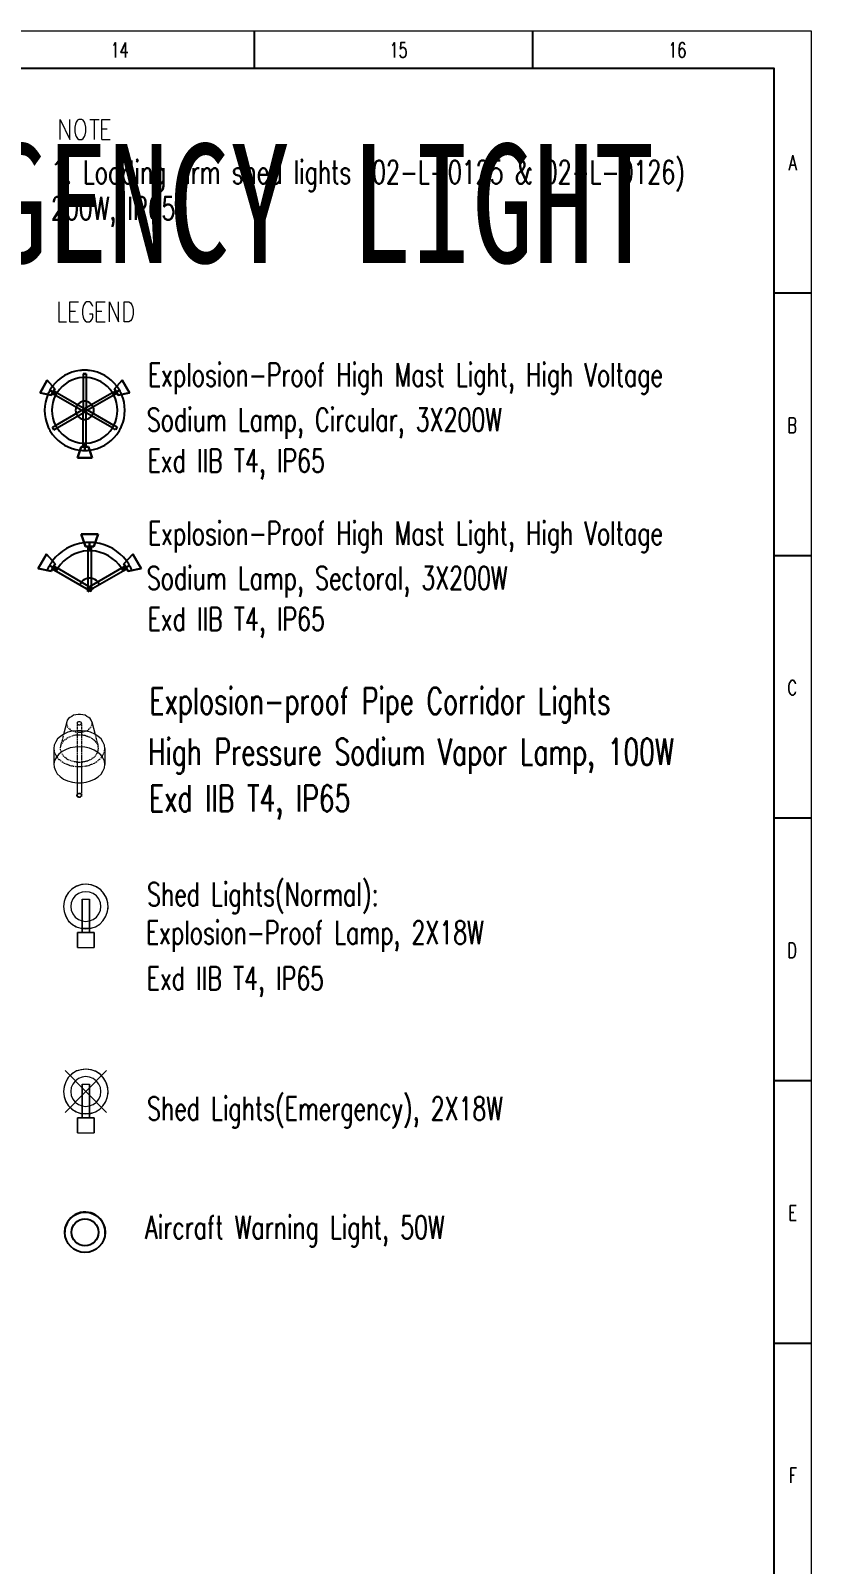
# Model space of a CAD drawing. Header units: millimetres. Extents: x -10610309 to -7681154, y 4147866 to 4574587.
# Drawn here: x -9344047 to -9240031, y 4370126 to 4574587 of the extents above; entities that cross this region are included whole.
import ezdxf
from ezdxf.enums import TextEntityAlignment as Align

# ---------------------------------------------------------------- set-up
doc = ezdxf.new("R2010")
doc.units = ezdxf.units.MM
for name, color, linetype in [('Layer 1', 7, 'Continuous'), ('LGT1', 7, 'Continuous'), ('照明平面设备层', 1, 'Continuous')]:
    doc.layers.add(name, color=color, linetype=linetype)
doc.styles.add('HZTXT', font='simplexs.shx', dxfattribs={"width": 0.7, "bigfont": 'hztxt.shx'})
doc.styles.get("Standard").update_dxf_attribs({"font": 'romanc.SHX', "width": 0.75, "bigfont": 'hztxt.shx'})
doc.styles.add('TEG BORDER', font='txt_qlt.shx', dxfattribs={"width": 0.7, "bigfont": 'hztxt.shx'})

# ---------------------------------------------------------------- blocks, each defined once
blk = doc.blocks.new('TEG BORDER A2')
for p, q in [((519.75, 420), (519.75, 415)), ((556.87, 420), (556.87, 415)), ((594, 385), (589, 385)), ((594, 350), (589, 350)), ((594, 315), (589, 315)), ((594, 280), (589, 280)), ((594, 245), (589, 245))]:
    blk.add_line(p, q)
at = {"color": 5, "lineweight": 15}
blk.add_lwpolyline([(0, 420), (594, 420), (594, 0), (0, 0)], close=True, dxfattribs=at)
blk.add_lwpolyline([(5, 415), (589, 415), (589, 5), (5, 5)], close=True)
at = {"char_height": 2, "width": 2, "style": 'TEG BORDER'}
for s, insert, attachment_point in [('\\pi-0.033333;14', (500.67, 418.41), 1), ('\\pi2.2204e-016;15', (537.8, 418.41), 1), ('\\pi0.033333;16', (574.92, 418.41), 1), ('A', (592.09, 403.39), 3), ('B', (592.09, 368.39), 3), ('C', (592.09, 333.39), 3), ('D', (592.09, 298.39), 3), ('E', (592.09, 263.39), 3), ('F', (592.09, 228.39), 3)]:
    blk.add_mtext(s, dxfattribs=dict(at, insert=insert, attachment_point=attachment_point))

msp = doc.modelspace()

# ---------------------------------------------------------------- linework, layer by layer
at = {"layer": 'Layer 1', "color": 0, "lineweight": 5}
for points in [[(-9340105, 4560063), (-9340105, 4562766), (-9338841, 4560063), (-9338841, 4562766)], [(-9337620, 4562766), (-9337795, 4562635), (-9337969, 4562374), (-9338056, 4562112), (-9338144, 4561720), (-9338144, 4561110), (-9338056, 4560717), (-9337969, 4560456), (-9337795, 4560194), (-9337620, 4560063), (-9337228, 4560063), (-9337054, 4560194), (-9336879, 4560456), (-9336792, 4560717), (-9336705, 4561110), (-9336705, 4561720), (-9336792, 4562112), (-9336879, 4562374), (-9337054, 4562635), (-9337228, 4562766), (-9337620, 4562766)], [(-9336182, 4562766), (-9334918, 4562766)], [(-9335572, 4562766), (-9335572, 4560063)], [(-9334569, 4560063), (-9334569, 4562766), (-9333436, 4562766)], [(-9334569, 4561502), (-9333872, 4561502)], [(-9334569, 4560063), (-9333436, 4560063)], [(-9340316, 4538446), (-9340316, 4535787), (-9339270, 4535787)], [(-9338834, 4535787), (-9338834, 4538446), (-9337657, 4538446)], [(-9338834, 4537182), (-9338093, 4537182)], [(-9335782, 4537793), (-9335870, 4538054), (-9336044, 4538316), (-9336218, 4538446), (-9336611, 4538446), (-9336785, 4538316), (-9336959, 4538054), (-9337047, 4537793), (-9337134, 4537400), (-9337134, 4536790), (-9337047, 4536397), (-9336959, 4536136), (-9336785, 4535918), (-9336611, 4535787), (-9336218, 4535787), (-9336044, 4535918), (-9335870, 4536136), (-9335782, 4536397), (-9335782, 4536790), (-9336218, 4536790)], [(-9335259, 4535787), (-9335259, 4538446), (-9334126, 4538446)], [(-9335259, 4537182), (-9334562, 4537182)], [(-9333559, 4535787), (-9333559, 4538446), (-9332339, 4535787), (-9332339, 4538446)], [(-9331598, 4535787), (-9331598, 4538446), (-9330987, 4538446), (-9330726, 4538316), (-9330551, 4538054), (-9330464, 4537793), (-9330377, 4537400), (-9330377, 4536790), (-9330464, 4536397), (-9330551, 4536136), (-9330726, 4535918), (-9330987, 4535787), (-9331598, 4535787)], [(-9338834, 4535787), (-9337657, 4535787)], [(-9335259, 4535787), (-9334126, 4535787)]]:
    msp.add_lwpolyline(points, dxfattribs=at)
at = {"layer": 'Layer 1', "color": 1, "lineweight": 5}
for points in [[(-9339225, 4482435), (-9339671, 4480751), (-9339720, 4480602)], [(-9339225, 4482435), (-9339275, 4482286)], [(-9339275, 4482236), (-9339225, 4482088)], [(-9335907, 4482435), (-9336007, 4482682), (-9336106, 4482880), (-9336304, 4483029), (-9336551, 4483177), (-9336799, 4483326), (-9337096, 4483376), (-9337393, 4483425), (-9337740, 4483425), (-9338037, 4483376), (-9338334, 4483326), (-9338582, 4483177), (-9338829, 4483029), (-9339027, 4482880), (-9339176, 4482682), (-9339225, 4482435)], [(-9339225, 4481989), (-9339176, 4481890)], [(-9339126, 4481840), (-9339126, 4481742), (-9339076, 4481692)], [(-9337740, 4482385), (-9337789, 4482385), (-9337838, 4482336), (-9337838, 4482286)], [(-9337838, 4482236), (-9337838, 4482138)], [(-9337838, 4482187), (-9337838, 4482138), (-9337789, 4482138), (-9337740, 4482088)], [(-9337838, 4482039), (-9337838, 4481890)], [(-9337838, 4481840), (-9337838, 4481692)], [(-9337541, 4482435), (-9337690, 4482435)], [(-9337690, 4482039), (-9337541, 4482039)], [(-9337393, 4482385), (-9337442, 4482435), (-9337492, 4482435)], [(-9337492, 4482039), (-9337442, 4482039), (-9337393, 4482088)], [(-9337294, 4482236), (-9337294, 4482336), (-9337344, 4482336)], [(-9337344, 4482138), (-9337294, 4482187), (-9337294, 4482236)], [(-9337294, 4482236), (-9337294, 4482138)], [(-9337294, 4482039), (-9337294, 4481890)], [(-9337294, 4481840), (-9337294, 4481692)], [(-9336056, 4481692), (-9336007, 4481791)], [(-9335957, 4481890), (-9335907, 4481989)], [(-9335907, 4482385), (-9335907, 4482435)], [(-9335907, 4482435), (-9335462, 4480751), (-9335412, 4480602)], [(-9335907, 4482088), (-9335858, 4482236)], [(-9335858, 4482236), (-9335858, 4482286)], [(-9334174, 4478721), (-9334174, 4478870), (-9334224, 4479315), (-9334422, 4479761), (-9334670, 4480157), (-9335066, 4480504), (-9335511, 4480801), (-9336056, 4481048), (-9336650, 4481197), (-9337244, 4481246), (-9337888, 4481246), (-9338482, 4481197), (-9339076, 4481048), (-9339621, 4480801), (-9340067, 4480504), (-9340463, 4480157), (-9340710, 4479761), (-9340909, 4479315), (-9340958, 4478870)], [(-9339918, 4479761), (-9339968, 4479612)], [(-9339869, 4479959), (-9339918, 4479810)], [(-9339819, 4480157), (-9339869, 4480008)], [(-9339770, 4480355), (-9339819, 4480206)], [(-9339770, 4479810), (-9339819, 4479711)], [(-9339720, 4480553), (-9339770, 4480404)], [(-9339621, 4479959), (-9339720, 4479860)], [(-9339423, 4480058), (-9339572, 4480008)], [(-9339275, 4480206), (-9339374, 4480108)], [(-9339076, 4480305), (-9339225, 4480256)], [(-9339027, 4481642), (-9338978, 4481543), (-9338928, 4481543)], [(-9338928, 4480404), (-9339027, 4480355)], [(-9338879, 4481494), (-9338779, 4481395)], [(-9338730, 4480454), (-9338829, 4480454)], [(-9338730, 4481345), (-9338582, 4481296)], [(-9338532, 4480553), (-9338631, 4480504)], [(-9338532, 4481246), (-9338482, 4481246), (-9338433, 4481197)], [(-9338334, 4480602), (-9338383, 4480602), (-9338433, 4480553)], [(-9338334, 4481197), (-9338235, 4481147)], [(-9338086, 4480652), (-9338235, 4480602)], [(-9338136, 4481098), (-9338037, 4481098)], [(-9337888, 4480652), (-9338037, 4480652)], [(-9337938, 4481048), (-9337789, 4481048)], [(-9337838, 4481642), (-9337838, 4481494)], [(-9337838, 4481444), (-9337838, 4481296)], [(-9337838, 4481197), (-9337838, 4481098)], [(-9337838, 4480998), (-9337838, 4480850)], [(-9337838, 4480801), (-9337838, 4480652)], [(-9337690, 4480652), (-9337838, 4480652)], [(-9337838, 4480602), (-9337838, 4480454)], [(-9337838, 4480404), (-9337838, 4480256)], [(-9337838, 4480157), (-9337838, 4480058)], [(-9337838, 4479959), (-9337838, 4479810)], [(-9337838, 4479761), (-9337838, 4479612)], [(-9337740, 4481048), (-9337591, 4481048)], [(-9337492, 4480652), (-9337641, 4480652)], [(-9337541, 4481048), (-9337393, 4481048)], [(-9337294, 4480652), (-9337393, 4480652)], [(-9337344, 4481048), (-9337195, 4481048)], [(-9337294, 4481642), (-9337294, 4481494)], [(-9337294, 4481444), (-9337294, 4481296)], [(-9337294, 4481197), (-9337294, 4481098)], [(-9337294, 4480998), (-9337294, 4480850)], [(-9337294, 4480801), (-9337294, 4480652)], [(-9337294, 4480602), (-9337294, 4480454)], [(-9337294, 4480404), (-9337294, 4480256)], [(-9337294, 4480157), (-9337294, 4480058)], [(-9337294, 4479959), (-9337294, 4479810)], [(-9337294, 4479761), (-9337294, 4479612)], [(-9337046, 4480652), (-9337195, 4480652)], [(-9337145, 4481098), (-9336997, 4481098)], [(-9336848, 4480602), (-9336948, 4480602), (-9336997, 4480652)], [(-9336898, 4481147), (-9336799, 4481197)], [(-9336650, 4480553), (-9336799, 4480602)], [(-9336700, 4481197), (-9336601, 4481246)], [(-9336452, 4480504), (-9336502, 4480504), (-9336601, 4480553)], [(-9336551, 4481296), (-9336403, 4481345)], [(-9336254, 4480404), (-9336403, 4480454)], [(-9336353, 4481395), (-9336254, 4481494)], [(-9336204, 4481543), (-9336155, 4481593), (-9336106, 4481642)], [(-9336056, 4480355), (-9336106, 4480355), (-9336204, 4480404)], [(-9335907, 4480206), (-9336007, 4480305)], [(-9335710, 4480108), (-9335858, 4480206)], [(-9335561, 4479959), (-9335660, 4480058)], [(-9335412, 4479810), (-9335412, 4479860), (-9335511, 4479909)], [(-9335412, 4480553), (-9335363, 4480404)], [(-9335363, 4480355), (-9335313, 4480206)], [(-9335313, 4479662), (-9335363, 4479761)], [(-9335313, 4480157), (-9335264, 4480008)], [(-9335264, 4479959), (-9335214, 4479810)], [(-9335214, 4479761), (-9335165, 4479612)], [(-9334174, 4476740), (-9334224, 4477186), (-9334422, 4477632), (-9334719, 4478028), (-9335115, 4478374), (-9335610, 4478671), (-9336204, 4478919), (-9336848, 4479067), (-9337492, 4479117), (-9338136, 4479067), (-9338779, 4478968), (-9339324, 4478770), (-9339869, 4478473), (-9340314, 4478127), (-9340612, 4477730), (-9340859, 4477285), (-9340958, 4476839), (-9340909, 4476394), (-9340760, 4475948), (-9340513, 4475502), (-9340116, 4475156), (-9339671, 4474809), (-9339126, 4474561), (-9338482, 4474413), (-9337838, 4474314)], [(-9340958, 4478870), (-9340958, 4478721)], [(-9340958, 4478870), (-9340958, 4476740)], [(-9340909, 4478671), (-9340909, 4478523)], [(-9340909, 4478424), (-9340859, 4478325)], [(-9340810, 4478226), (-9340760, 4478127)], [(-9340760, 4478077), (-9340710, 4478028), (-9340661, 4477929)], [(-9340661, 4477879), (-9340562, 4477780)], [(-9340513, 4477730), (-9340463, 4477632), (-9340413, 4477582)], [(-9340116, 4479067), (-9340116, 4478919)], [(-9340116, 4478820), (-9340116, 4478721)], [(-9340017, 4479315), (-9340067, 4479216)], [(-9340067, 4479266), (-9340067, 4479117)], [(-9340067, 4478622), (-9340067, 4478523)], [(-9339968, 4479563), (-9340017, 4479414)], [(-9339968, 4479464), (-9340017, 4479364), (-9340017, 4479315)], [(-9340017, 4478424), (-9340017, 4478374), (-9339968, 4478325)], [(-9339869, 4479612), (-9339918, 4479513)], [(-9339918, 4478226), (-9339869, 4478127)], [(-9339819, 4478077), (-9339770, 4477978)], [(-9339720, 4477929), (-9339621, 4477830)], [(-9339572, 4477780), (-9339423, 4477681)], [(-9337838, 4479563), (-9337838, 4479414)], [(-9337838, 4479315), (-9337838, 4479216)], [(-9337838, 4479117), (-9337838, 4478968)], [(-9337838, 4478919), (-9337838, 4478770)], [(-9337838, 4478721), (-9337838, 4478572)], [(-9337838, 4478523), (-9337838, 4478374)], [(-9337838, 4478275), (-9337838, 4478176)], [(-9337838, 4478077), (-9337838, 4477929)], [(-9337838, 4477879), (-9337838, 4477730)], [(-9337838, 4477681), (-9337838, 4477533)], [(-9337294, 4479563), (-9337294, 4479414)], [(-9337294, 4479315), (-9337294, 4479216)], [(-9337294, 4479117), (-9337294, 4478968)], [(-9337294, 4478919), (-9337294, 4478770)], [(-9337294, 4478721), (-9337294, 4478572)], [(-9337294, 4478523), (-9337294, 4478374)], [(-9337294, 4478275), (-9337294, 4478176)], [(-9337294, 4478077), (-9337294, 4477929)], [(-9337294, 4477879), (-9337294, 4477730)], [(-9337294, 4477681), (-9337294, 4477533)], [(-9335660, 4477681), (-9335561, 4477780)], [(-9335511, 4477830), (-9335412, 4477929)], [(-9335363, 4477978), (-9335313, 4478077)], [(-9335165, 4479513), (-9335214, 4479563), (-9335264, 4479612)], [(-9335264, 4478127), (-9335214, 4478226), (-9335165, 4478275)], [(-9335165, 4479563), (-9335115, 4479414)], [(-9335115, 4479315), (-9335165, 4479414)], [(-9335165, 4478325), (-9335115, 4478473)], [(-9335115, 4479315), (-9335066, 4479216)], [(-9335066, 4479117), (-9335066, 4479216)], [(-9335016, 4478870), (-9335066, 4479018)], [(-9335066, 4478721), (-9335016, 4478870)], [(-9335066, 4478523), (-9335066, 4478671)], [(-9334719, 4477582), (-9334670, 4477632), (-9334620, 4477730)], [(-9334570, 4477780), (-9334472, 4477879)], [(-9334472, 4477929), (-9334422, 4478028), (-9334373, 4478077)], [(-9334373, 4478127), (-9334323, 4478226)], [(-9334273, 4478325), (-9334224, 4478424)], [(-9334224, 4478523), (-9334224, 4478671)], [(-9334174, 4478870), (-9334174, 4476740)], [(-9340364, 4477533), (-9340265, 4477433)], [(-9340216, 4477433), (-9340116, 4477334)], [(-9340067, 4477285), (-9339968, 4477186)], [(-9339918, 4477136), (-9339770, 4477087)], [(-9339720, 4477037), (-9339621, 4476988)], [(-9339572, 4476938), (-9339423, 4476889)], [(-9339374, 4477632), (-9339275, 4477533)], [(-9339374, 4476839), (-9339225, 4476790)], [(-9339225, 4477533), (-9339076, 4477433)], [(-9339176, 4476790), (-9339076, 4476740), (-9339027, 4476740)], [(-9339027, 4477433), (-9338928, 4477334)], [(-9338978, 4476691), (-9338829, 4476641)], [(-9338829, 4477334), (-9338730, 4477285)], [(-9338779, 4476641), (-9338631, 4476592)], [(-9338631, 4477236), (-9338532, 4477236)], [(-9338582, 4476592), (-9338482, 4476592), (-9338433, 4476542)], [(-9338433, 4477186), (-9338334, 4477186)], [(-9338383, 4476542), (-9338235, 4476542)], [(-9338235, 4477136), (-9338086, 4477136)], [(-9338136, 4476542), (-9338037, 4476493)], [(-9338037, 4477136), (-9337938, 4477087), (-9337888, 4477087)], [(-9337938, 4476493), (-9337789, 4476493)], [(-9337838, 4477483), (-9337838, 4477334)], [(-9337838, 4477236), (-9337838, 4477087)], [(-9337838, 4477087), (-9337690, 4477087)], [(-9337838, 4477037), (-9337838, 4476889)], [(-9337838, 4476839), (-9337838, 4472878)], [(-9337740, 4476493), (-9337591, 4476493)], [(-9337641, 4477087), (-9337492, 4477087)], [(-9337541, 4476493), (-9337393, 4476493)], [(-9337393, 4477087), (-9337294, 4477087)], [(-9337344, 4476493), (-9337195, 4476493)], [(-9337294, 4477483), (-9337294, 4477334)], [(-9337294, 4477236), (-9337294, 4477087)], [(-9337294, 4477037), (-9337294, 4476889)], [(-9337294, 4476839), (-9337294, 4472878)], [(-9337294, 4474314), (-9336650, 4474413), (-9336056, 4474561), (-9335561, 4474809), (-9335066, 4475106), (-9334670, 4475453), (-9334422, 4475849), (-9334224, 4476295), (-9334174, 4476740)], [(-9337195, 4477087), (-9337046, 4477136)], [(-9337096, 4476493), (-9336997, 4476542)], [(-9336997, 4477136), (-9336848, 4477136)], [(-9336898, 4476542), (-9336749, 4476542)], [(-9336799, 4477186), (-9336650, 4477186)], [(-9336700, 4476542), (-9336650, 4476592), (-9336551, 4476592)], [(-9336601, 4477236), (-9336452, 4477236)], [(-9336502, 4476592), (-9336353, 4476641)], [(-9336403, 4477285), (-9336254, 4477334)], [(-9336304, 4476641), (-9336155, 4476691)], [(-9336204, 4477384), (-9336106, 4477433), (-9336056, 4477433)], [(-9336106, 4476740), (-9336056, 4476740), (-9335957, 4476790)], [(-9336007, 4477433), (-9335907, 4477533)], [(-9335907, 4476790), (-9335759, 4476839)], [(-9335858, 4477582), (-9335710, 4477632)], [(-9335710, 4476889), (-9335561, 4476938)], [(-9335511, 4476988), (-9335412, 4477037)], [(-9335363, 4477087), (-9335214, 4477136)], [(-9335165, 4477186), (-9335066, 4477285)], [(-9335016, 4477334), (-9334917, 4477433)], [(-9334868, 4477433), (-9334769, 4477533)], [(-9337838, 4474314), (-9337690, 4474314)], [(-9337641, 4474314), (-9337492, 4474314)], [(-9337442, 4474314), (-9337294, 4474314)], [(-9337888, 4472730), (-9337938, 4472680), (-9337938, 4472630)], [(-9337888, 4472730), (-9337938, 4472680), (-9337938, 4472630)], [(-9337938, 4472630), (-9337938, 4472581), (-9337888, 4472581)], [(-9337938, 4472630), (-9337938, 4472581), (-9337888, 4472581)], [(-9337740, 4472828), (-9337838, 4472828), (-9337838, 4472779)], [(-9337740, 4472828), (-9337838, 4472828), (-9337838, 4472779)], [(-9337740, 4472779), (-9337789, 4472779), (-9337838, 4472730), (-9337838, 4472680)], [(-9337838, 4472779), (-9337838, 4472630)], [(-9337838, 4472581), (-9337838, 4472531), (-9337789, 4472531), (-9337740, 4472482)], [(-9337838, 4472482), (-9337789, 4472432), (-9337740, 4472432)], [(-9337838, 4472482), (-9337789, 4472432), (-9337740, 4472432)], [(-9337541, 4472878), (-9337690, 4472878)], [(-9337541, 4472878), (-9337690, 4472878)], [(-9337541, 4472828), (-9337690, 4472828)], [(-9337690, 4472482), (-9337641, 4472432), (-9337541, 4472432)], [(-9337690, 4472383), (-9337541, 4472383)], [(-9337690, 4472383), (-9337541, 4472383)], [(-9337344, 4472828), (-9337393, 4472878), (-9337492, 4472878)], [(-9337344, 4472828), (-9337393, 4472878), (-9337492, 4472878)], [(-9337393, 4472779), (-9337442, 4472828), (-9337492, 4472828)], [(-9337492, 4472432), (-9337442, 4472432), (-9337393, 4472482)], [(-9337492, 4472383), (-9337442, 4472383), (-9337393, 4472432), (-9337344, 4472432)], [(-9337492, 4472383), (-9337442, 4472383), (-9337393, 4472432), (-9337344, 4472432)], [(-9337294, 4472630), (-9337294, 4472730), (-9337344, 4472730)], [(-9337344, 4472531), (-9337294, 4472581), (-9337294, 4472630)], [(-9337195, 4472680), (-9337244, 4472730), (-9337294, 4472779)], [(-9337294, 4472779), (-9337294, 4472630)], [(-9337195, 4472680), (-9337244, 4472730), (-9337294, 4472779)], [(-9337294, 4472482), (-9337244, 4472531), (-9337244, 4472581), (-9337195, 4472581)], [(-9337294, 4472482), (-9337244, 4472531), (-9337244, 4472581), (-9337195, 4472581)], [(-9333716, 4457621), (-9333760, 4458318), (-9333934, 4458972), (-9334283, 4459539), (-9334718, 4460062), (-9335285, 4460454), (-9335939, 4460716), (-9336593, 4460803), (-9337290, 4460759), (-9337945, 4460541), (-9338511, 4460193), (-9338991, 4459713), (-9339383, 4459146), (-9339601, 4458492), (-9339688, 4457839)], [(-9333716, 4457839), (-9333803, 4458492), (-9334021, 4459103), (-9334370, 4459669), (-9334849, 4460149), (-9335416, 4460498), (-9336026, 4460716), (-9336724, 4460803), (-9337378, 4460716), (-9337988, 4460498), (-9338555, 4460149), (-9339034, 4459669), (-9339383, 4459103), (-9339601, 4458492), (-9339688, 4457839), (-9339601, 4457141), (-9339383, 4456531), (-9339034, 4455964), (-9338555, 4455484), (-9337988, 4455136), (-9337378, 4454918), (-9336724, 4454831), (-9336026, 4454918), (-9335416, 4455136), (-9334849, 4455484), (-9334370, 4455964), (-9334021, 4456531), (-9333803, 4457141), (-9333716, 4457839)], [(-9334718, 4457839), (-9334762, 4458318), (-9334980, 4458841), (-9335285, 4459233), (-9335721, 4459539), (-9336201, 4459757), (-9336724, 4459800), (-9337203, 4459757), (-9337683, 4459539), (-9338119, 4459233), (-9338424, 4458841), (-9338642, 4458318), (-9338686, 4457839), (-9338642, 4457315), (-9338424, 4456836), (-9338119, 4456400), (-9337683, 4456095), (-9337203, 4455920), (-9336724, 4455834), (-9336201, 4455920), (-9335721, 4456095), (-9335285, 4456400), (-9334980, 4456836), (-9334762, 4457315), (-9334718, 4457839)], [(-9339688, 4457839), (-9339601, 4457141), (-9339383, 4456487), (-9338991, 4455877), (-9338467, 4455441), (-9337857, 4455092), (-9337203, 4454874)], [(-9337203, 4458797), (-9337203, 4454351)], [(-9336201, 4454351), (-9337203, 4454351), (-9337203, 4458797)], [(-9336201, 4454351), (-9336201, 4458797), (-9336201, 4454656), (-9336201, 4454351), (-9337203, 4454351)], [(-9337203, 4458797), (-9336201, 4458797)], [(-9337203, 4458797), (-9336201, 4458797)], [(-9335983, 4454918), (-9335416, 4455136), (-9334849, 4455484), (-9334413, 4455920), (-9334065, 4456444), (-9333847, 4457010), (-9333716, 4457621)], [(-9337814, 4452346), (-9337814, 4454351), (-9335590, 4454351), (-9335590, 4452346)], [(-9337814, 4454351), (-9337814, 4452346)], [(-9335590, 4454351), (-9337814, 4454351)], [(-9335983, 4454918), (-9336201, 4454874), (-9337203, 4454874)], [(-9335590, 4452346), (-9335590, 4454351)], [(-9337814, 4452346), (-9335590, 4452346)], [(-9337814, 4452346), (-9335590, 4452346)], [(-9333716, 4432932), (-9333760, 4433630), (-9333934, 4434284), (-9334283, 4434894), (-9334718, 4435374), (-9335285, 4435766), (-9335939, 4436028), (-9336593, 4436158), (-9337290, 4436071), (-9337945, 4435897), (-9338511, 4435504), (-9338991, 4435068), (-9339383, 4434458), (-9339601, 4433848), (-9339688, 4433151)], [(-9333716, 4433151), (-9333803, 4433804), (-9334021, 4434458), (-9334370, 4435025), (-9334849, 4435504), (-9335416, 4435853), (-9336026, 4436071), (-9336724, 4436158), (-9337378, 4436071), (-9337988, 4435853), (-9338555, 4435504), (-9339034, 4435025), (-9339383, 4434458), (-9339601, 4433804), (-9339688, 4433151), (-9339601, 4432496), (-9339383, 4431843), (-9339034, 4431276), (-9338555, 4430796), (-9337988, 4430448), (-9337378, 4430230), (-9336724, 4430186), (-9336026, 4430230), (-9335416, 4430448), (-9334849, 4430796), (-9334370, 4431276), (-9334021, 4431843), (-9333803, 4432496), (-9333716, 4433151)], [(-9339470, 4430360), (-9333934, 4435940)], [(-9339470, 4435940), (-9333934, 4430360)], [(-9334718, 4433151), (-9334762, 4433673), (-9334980, 4434153), (-9335285, 4434545), (-9335721, 4434894), (-9336201, 4435068), (-9336724, 4435156), (-9337203, 4435068), (-9337683, 4434894), (-9338119, 4434545), (-9338424, 4434153), (-9338642, 4433673), (-9338686, 4433151), (-9338642, 4432627), (-9338424, 4432148), (-9338119, 4431755), (-9337683, 4431407), (-9337203, 4431232), (-9336724, 4431145), (-9336201, 4431232), (-9335721, 4431407), (-9335285, 4431755), (-9334980, 4432148), (-9334762, 4432627), (-9334718, 4433151)], [(-9339688, 4433151), (-9339601, 4432453), (-9339383, 4431799), (-9338991, 4431232), (-9338467, 4430753), (-9337857, 4430404), (-9337203, 4430186)], [(-9337203, 4434153), (-9337203, 4429663)], [(-9336201, 4429663), (-9337203, 4429663), (-9337203, 4434153)], [(-9336201, 4429663), (-9336201, 4434153), (-9336201, 4429968), (-9336201, 4429663), (-9337203, 4429663)], [(-9337203, 4434153), (-9336201, 4434153)], [(-9337203, 4434153), (-9336201, 4434153)], [(-9335983, 4430273), (-9335416, 4430448), (-9334849, 4430796), (-9334413, 4431232), (-9334065, 4431755), (-9333847, 4432322), (-9333716, 4432932)], [(-9337814, 4427658), (-9337814, 4429663), (-9335590, 4429663), (-9335590, 4427658)], [(-9337814, 4429663), (-9337814, 4427658)], [(-9335590, 4429663), (-9337814, 4429663)], [(-9335983, 4430273), (-9336201, 4430186), (-9337203, 4430186)], [(-9335590, 4427658), (-9335590, 4429663)], [(-9337814, 4427658), (-9335590, 4427658)], [(-9337814, 4427658), (-9335590, 4427658)]]:
    msp.add_lwpolyline(points, dxfattribs=at)
at = {"layer": '照明平面设备层', "color": 1, "linetype": 'Continuous'}
for p, q in [((-9336652, 4528833), (-9337041, 4528833)), ((-9337041, 4528833), (-9336847, 4528833)), ((-9336652, 4528833), (-9337041, 4528833)), ((-9337041, 4528833), (-9336847, 4528833)), ((-9337041, 4528833), (-9337041, 4528343)), ((-9336652, 4528833), (-9337041, 4528833)), ((-9337041, 4528833), (-9336847, 4528833)), ((-9336652, 4528833), (-9337041, 4528833)), ((-9337041, 4528833), (-9336847, 4528833)), ((-9337041, 4528833), (-9337041, 4528343)), ((-9336847, 4528833), (-9336652, 4528833)), ((-9336847, 4528833), (-9336652, 4528833)), ((-9336847, 4528833), (-9336652, 4528833)), ((-9336847, 4528833), (-9336652, 4528833)), ((-9336652, 4528833), (-9336652, 4528343)), ((-9336652, 4528833), (-9336652, 4528343)), ((-9342804, 4526290), (-9341832, 4527974)), ((-9341832, 4527974), (-9342804, 4526290)), ((-9341832, 4527974), (-9342804, 4526290)), ((-9342804, 4526290), (-9341832, 4527974)), ((-9341832, 4527974), (-9340812, 4526824)), ((-9341832, 4527974), (-9340812, 4526824)), ((-9340812, 4526824), (-9341832, 4527974)), ((-9341832, 4527974), (-9340812, 4526824)), ((-9341298, 4525982), (-9340812, 4526824)), ((-9340812, 4526824), (-9341298, 4525982)), ((-9340812, 4526824), (-9341298, 4525982)), ((-9341298, 4525982), (-9340812, 4526824)), ((-9337041, 4528343), (-9337041, 4524310)), ((-9337041, 4528343), (-9337041, 4524310)), ((-9336652, 4528343), (-9336652, 4524310)), ((-9336652, 4528343), (-9336652, 4524310)), ((-9331861, 4527974), (-9332881, 4526824)), ((-9331861, 4527974), (-9332881, 4526824)), ((-9332881, 4526824), (-9331861, 4527974)), ((-9332881, 4526824), (-9331861, 4527974)), ((-9331861, 4527974), (-9332881, 4526824)), ((-9331861, 4527974), (-9332881, 4526824)), ((-9332881, 4526824), (-9331861, 4527974)), ((-9332881, 4526824), (-9331861, 4527974)), ((-9332395, 4525982), (-9332881, 4526824)), ((-9332881, 4526824), (-9332395, 4525982)), ((-9332881, 4526824), (-9332395, 4525982)), ((-9332395, 4525982), (-9332881, 4526824)), ((-9332395, 4525982), (-9332881, 4526824)), ((-9332881, 4526824), (-9332395, 4525982)), ((-9332881, 4526824), (-9332395, 4525982)), ((-9332395, 4525982), (-9332881, 4526824)), ((-9331861, 4527974), (-9330889, 4526290)), ((-9330889, 4526290), (-9331861, 4527974)), ((-9330889, 4526290), (-9331861, 4527974)), ((-9331861, 4527974), (-9330889, 4526290)), ((-9331861, 4527974), (-9330889, 4526290)), ((-9330889, 4526290), (-9331861, 4527974)), ((-9330889, 4526290), (-9331861, 4527974)), ((-9331861, 4527974), (-9330889, 4526290)), ((-9342804, 4526290), (-9341298, 4525982)), ((-9342804, 4526290), (-9341298, 4525982)), ((-9341298, 4525982), (-9342804, 4526290)), ((-9341298, 4525982), (-9342804, 4526290)), ((-9341055, 4526403), (-9341476, 4526646)), ((-9341476, 4526646), (-9341055, 4526403)), ((-9341055, 4526403), (-9341476, 4526646)), ((-9341476, 4526646), (-9341055, 4526403)), ((-9340958, 4526571), (-9341153, 4526235)), ((-9340958, 4526571), (-9341153, 4526235)), ((-9341153, 4526235), (-9340728, 4525990)), ((-9341055, 4526403), (-9340635, 4526160)), ((-9340670, 4526180), (-9341055, 4526403)), ((-9341055, 4526403), (-9340635, 4526160)), ((-9340670, 4526180), (-9341055, 4526403)), ((-9340958, 4526571), (-9340534, 4526326)), ((-9340728, 4525990), (-9337235, 4523973)), ((-9340728, 4525990), (-9337235, 4523973)), ((-9340635, 4526160), (-9340670, 4526180)), ((-9340635, 4526160), (-9340670, 4526180)), ((-9340534, 4526326), (-9337041, 4524310)), ((-9340534, 4526326), (-9337041, 4524310)), ((-9333160, 4526326), (-9336652, 4524310)), ((-9333160, 4526326), (-9336652, 4524310)), ((-9332965, 4525990), (-9336458, 4523973)), ((-9332965, 4525990), (-9336458, 4523973)), ((-9332735, 4526571), (-9333160, 4526326)), ((-9332735, 4526571), (-9333160, 4526326)), ((-9332638, 4526403), (-9333059, 4526160)), ((-9332638, 4526403), (-9333059, 4526160)), ((-9332638, 4526403), (-9333059, 4526160)), ((-9332638, 4526403), (-9333059, 4526160)), ((-9333059, 4526160), (-9333023, 4526180)), ((-9333059, 4526160), (-9333023, 4526180)), ((-9333059, 4526160), (-9333023, 4526180)), ((-9333059, 4526160), (-9333023, 4526180)), ((-9333023, 4526180), (-9332638, 4526403)), ((-9333023, 4526180), (-9332638, 4526403)), ((-9333023, 4526180), (-9332638, 4526403)), ((-9333023, 4526180), (-9332638, 4526403)), ((-9332540, 4526235), (-9332965, 4525990)), ((-9332540, 4526235), (-9332965, 4525990)), ((-9332735, 4526571), (-9332540, 4526235)), ((-9332735, 4526571), (-9332540, 4526235)), ((-9332735, 4526571), (-9332540, 4526235)), ((-9332735, 4526571), (-9332540, 4526235)), ((-9332638, 4526403), (-9332217, 4526646)), ((-9332217, 4526646), (-9332638, 4526403)), ((-9332638, 4526403), (-9332217, 4526646)), ((-9332217, 4526646), (-9332638, 4526403)), ((-9332638, 4526403), (-9332217, 4526646)), ((-9332217, 4526646), (-9332638, 4526403)), ((-9332638, 4526403), (-9332217, 4526646)), ((-9332217, 4526646), (-9332638, 4526403)), ((-9330889, 4526290), (-9332395, 4525982)), ((-9330889, 4526290), (-9332395, 4525982)), ((-9332395, 4525982), (-9330889, 4526290)), ((-9330889, 4526290), (-9332395, 4525982)), ((-9330889, 4526290), (-9332395, 4525982)), ((-9330889, 4526290), (-9332395, 4525982)), ((-9332395, 4525982), (-9330889, 4526290)), ((-9330889, 4526290), (-9332395, 4525982)), ((-9340728, 4521957), (-9337235, 4523973)), ((-9340728, 4521957), (-9337235, 4523973)), ((-9340534, 4521620), (-9337041, 4523636)), ((-9340534, 4521620), (-9337041, 4523636)), ((-9337235, 4523973), (-9336944, 4524141)), ((-9337235, 4523973), (-9336944, 4524141)), ((-9337235, 4523973), (-9336944, 4523805)), ((-9337235, 4523973), (-9336944, 4523805)), ((-9337041, 4524310), (-9336749, 4524141)), ((-9337041, 4524310), (-9337041, 4523973)), ((-9337041, 4524310), (-9336749, 4524141)), ((-9337041, 4524310), (-9337041, 4523973)), ((-9336652, 4523973), (-9337041, 4523973)), ((-9337041, 4523973), (-9336847, 4523973)), ((-9336847, 4523973), (-9337041, 4523973)), ((-9337041, 4523973), (-9336652, 4523973)), ((-9337041, 4523636), (-9337041, 4523973)), ((-9336652, 4523973), (-9337041, 4523973)), ((-9337041, 4523973), (-9336847, 4523973)), ((-9336847, 4523973), (-9337041, 4523973)), ((-9337041, 4523973), (-9336652, 4523973)), ((-9337041, 4523636), (-9337041, 4523973)), ((-9337041, 4523636), (-9336749, 4523805)), ((-9337041, 4523636), (-9336749, 4523805)), ((-9337041, 4519603), (-9337041, 4523636)), ((-9337041, 4519603), (-9337041, 4523636)), ((-9336652, 4524310), (-9336944, 4524141)), ((-9336652, 4524310), (-9336944, 4524141)), ((-9336847, 4523973), (-9336944, 4524141)), ((-9336944, 4524141), (-9336749, 4523805)), ((-9336749, 4523805), (-9336944, 4524141)), ((-9336944, 4524141), (-9336847, 4523973)), ((-9336944, 4523805), (-9336749, 4524141)), ((-9336749, 4524141), (-9336944, 4523805)), ((-9336847, 4523973), (-9336944, 4524141)), ((-9336944, 4524141), (-9336749, 4523805)), ((-9336749, 4523805), (-9336944, 4524141)), ((-9336944, 4524141), (-9336847, 4523973)), ((-9336944, 4523805), (-9336749, 4524141)), ((-9336749, 4524141), (-9336944, 4523805)), ((-9336847, 4523973), (-9336944, 4523805)), ((-9336944, 4523805), (-9336847, 4523973)), ((-9336847, 4523973), (-9336944, 4523805)), ((-9336944, 4523805), (-9336847, 4523973)), ((-9336652, 4523636), (-9336944, 4523805)), ((-9336652, 4523636), (-9336944, 4523805)), ((-9336749, 4524141), (-9336847, 4523973)), ((-9336847, 4523973), (-9336749, 4524141)), ((-9336749, 4524141), (-9336847, 4523973)), ((-9336847, 4523973), (-9336749, 4524141)), ((-9336749, 4523805), (-9336847, 4523973)), ((-9336847, 4523973), (-9336749, 4523805)), ((-9336847, 4523973), (-9336652, 4523973)), ((-9336652, 4523973), (-9336847, 4523973)), ((-9336749, 4523805), (-9336847, 4523973)), ((-9336847, 4523973), (-9336749, 4523805)), ((-9336847, 4523973), (-9336652, 4523973)), ((-9336652, 4523973), (-9336847, 4523973)), ((-9336458, 4523973), (-9336749, 4524141)), ((-9336458, 4523973), (-9336749, 4524141)), ((-9336458, 4523973), (-9336749, 4523805)), ((-9336458, 4523973), (-9336749, 4523805)), ((-9336652, 4524310), (-9336652, 4523973)), ((-9336652, 4524310), (-9336652, 4523973)), ((-9336652, 4523636), (-9336652, 4523973)), ((-9336652, 4523636), (-9336652, 4523973)), ((-9336652, 4519603), (-9336652, 4523636)), ((-9333160, 4521620), (-9336652, 4523636)), ((-9336652, 4519603), (-9336652, 4523636)), ((-9333160, 4521620), (-9336652, 4523636)), ((-9332965, 4521957), (-9336458, 4523973)), ((-9332965, 4521957), (-9336458, 4523973)), ((-9341153, 4521711), (-9340728, 4521957)), ((-9340958, 4521375), (-9341153, 4521711)), ((-9340958, 4521375), (-9341153, 4521711)), ((-9340958, 4521375), (-9340534, 4521620)), ((-9332735, 4521375), (-9333160, 4521620)), ((-9332735, 4521375), (-9333160, 4521620)), ((-9332540, 4521711), (-9332965, 4521957)), ((-9332540, 4521711), (-9332965, 4521957)), ((-9332540, 4521711), (-9332735, 4521375)), ((-9332540, 4521711), (-9332735, 4521375)), ((-9332540, 4521711), (-9332735, 4521375)), ((-9332540, 4521711), (-9332735, 4521375)), ((-9337333, 4519113), (-9337819, 4517655)), ((-9337819, 4517655), (-9337333, 4519113)), ((-9337819, 4517655), (-9337333, 4519113)), ((-9337819, 4517655), (-9337333, 4519113)), ((-9337333, 4519113), (-9337819, 4517655)), ((-9337819, 4517655), (-9337333, 4519113)), ((-9337819, 4517655), (-9337333, 4519113)), ((-9337819, 4517655), (-9337333, 4519113)), ((-9336361, 4519113), (-9337333, 4519113)), ((-9337333, 4519113), (-9336361, 4519113)), ((-9337333, 4519113), (-9336361, 4519113)), ((-9336361, 4519113), (-9337333, 4519113)), ((-9336361, 4519113), (-9337333, 4519113)), ((-9337333, 4519113), (-9336361, 4519113)), ((-9337333, 4519113), (-9336361, 4519113)), ((-9336361, 4519113), (-9337333, 4519113)), ((-9337041, 4519113), (-9337041, 4519603)), ((-9337041, 4519113), (-9337041, 4519603)), ((-9336652, 4519113), (-9337041, 4519113)), ((-9336652, 4519113), (-9337041, 4519113)), ((-9336652, 4519113), (-9337041, 4519113)), ((-9336652, 4519113), (-9337041, 4519113)), ((-9336847, 4519559), (-9336847, 4519599)), ((-9336847, 4519599), (-9336847, 4518627)), ((-9336847, 4519559), (-9336847, 4519599)), ((-9336847, 4519599), (-9336847, 4518627)), ((-9336847, 4519559), (-9336847, 4519599)), ((-9336847, 4519599), (-9336847, 4518627)), ((-9336847, 4519559), (-9336847, 4519599)), ((-9336847, 4519599), (-9336847, 4518627)), ((-9336847, 4519113), (-9336847, 4519559)), ((-9336847, 4519113), (-9336847, 4519559)), ((-9336847, 4519113), (-9336847, 4519559)), ((-9336847, 4519113), (-9336847, 4519559)), ((-9336847, 4518627), (-9336847, 4519113)), ((-9336847, 4518627), (-9336847, 4519113)), ((-9336847, 4518627), (-9336847, 4519113)), ((-9336847, 4518627), (-9336847, 4519113)), ((-9336652, 4519113), (-9336652, 4519603)), ((-9336652, 4519113), (-9336652, 4519603)), ((-9335875, 4517655), (-9336361, 4519113)), ((-9335875, 4517655), (-9336361, 4519113)), ((-9336361, 4519113), (-9335875, 4517655)), ((-9336361, 4519113), (-9335875, 4517655)), ((-9335875, 4517655), (-9336361, 4519113)), ((-9335875, 4517655), (-9336361, 4519113)), ((-9336361, 4519113), (-9335875, 4517655)), ((-9336361, 4519113), (-9335875, 4517655)), ((-9335875, 4517655), (-9337819, 4517655)), ((-9337819, 4517655), (-9335875, 4517655)), ((-9337819, 4517655), (-9335875, 4517655)), ((-9335875, 4517655), (-9337819, 4517655)), ((-9335875, 4517655), (-9337819, 4517655)), ((-9337819, 4517655), (-9335875, 4517655)), ((-9337819, 4517655), (-9335875, 4517655)), ((-9335875, 4517655), (-9337819, 4517655)), ((-9336758, 4505805), (-9337318, 4507485)), ((-9337318, 4507485), (-9336758, 4505805)), ((-9337318, 4507485), (-9336758, 4505805)), ((-9337318, 4507485), (-9336758, 4505805)), ((-9335078, 4507485), (-9337318, 4507485)), ((-9337318, 4507485), (-9335078, 4507485)), ((-9337318, 4507485), (-9335078, 4507485)), ((-9335078, 4507485), (-9337318, 4507485)), ((-9336758, 4505805), (-9337318, 4507485)), ((-9337318, 4507485), (-9336758, 4505805)), ((-9337318, 4507485), (-9336758, 4505805)), ((-9337318, 4507485), (-9336758, 4505805)), ((-9335078, 4507485), (-9337318, 4507485)), ((-9337318, 4507485), (-9335078, 4507485)), ((-9337318, 4507485), (-9335078, 4507485)), ((-9335078, 4507485), (-9337318, 4507485)), ((-9336198, 4506365), (-9336198, 4505805)), ((-9336198, 4505245), (-9336198, 4506365)), ((-9336198, 4506365), (-9336198, 4505805)), ((-9336198, 4505245), (-9336198, 4506365)), ((-9336198, 4506365), (-9336198, 4505805)), ((-9336198, 4505245), (-9336198, 4506365)), ((-9336198, 4506365), (-9336198, 4505805)), ((-9336198, 4505245), (-9336198, 4506365)), ((-9335078, 4507485), (-9335638, 4505805)), ((-9335078, 4507485), (-9335638, 4505805)), ((-9335638, 4505805), (-9335078, 4507485)), ((-9335638, 4505805), (-9335078, 4507485)), ((-9335078, 4507485), (-9335638, 4505805)), ((-9335078, 4507485), (-9335638, 4505805)), ((-9335638, 4505805), (-9335078, 4507485)), ((-9335638, 4505805), (-9335078, 4507485)), ((-9343063, 4502875), (-9341943, 4504815)), ((-9341943, 4504815), (-9343063, 4502875)), ((-9341943, 4504815), (-9343063, 4502875)), ((-9343063, 4502875), (-9341943, 4504815)), ((-9341943, 4504815), (-9340768, 4503490)), ((-9341943, 4504815), (-9340768, 4503490)), ((-9340768, 4503490), (-9341943, 4504815)), ((-9341943, 4504815), (-9340768, 4503490)), ((-9335638, 4505805), (-9336758, 4505805)), ((-9336758, 4505805), (-9335638, 4505805)), ((-9336758, 4505805), (-9335638, 4505805)), ((-9335638, 4505805), (-9336758, 4505805)), ((-9335638, 4505805), (-9336758, 4505805)), ((-9336758, 4505805), (-9335638, 4505805)), ((-9336758, 4505805), (-9335638, 4505805)), ((-9335638, 4505805), (-9336758, 4505805)), ((-9335974, 4505805), (-9336422, 4505805)), ((-9336422, 4505805), (-9336198, 4505805)), ((-9335974, 4505805), (-9336422, 4505805)), ((-9336422, 4505805), (-9336198, 4505805)), ((-9336422, 4505805), (-9336422, 4505240)), ((-9335974, 4505805), (-9336422, 4505805)), ((-9336422, 4505805), (-9336198, 4505805)), ((-9335974, 4505805), (-9336422, 4505805)), ((-9336422, 4505805), (-9336198, 4505805)), ((-9336422, 4505805), (-9336422, 4505240)), ((-9336422, 4505240), (-9336422, 4500593)), ((-9336422, 4505240), (-9336422, 4500593)), ((-9336198, 4505805), (-9335974, 4505805)), ((-9336198, 4505805), (-9335974, 4505805)), ((-9336198, 4505805), (-9335974, 4505805)), ((-9336198, 4505805), (-9335974, 4505805)), ((-9335974, 4505805), (-9335974, 4505240)), ((-9335974, 4505805), (-9335974, 4505240)), ((-9335974, 4505240), (-9335974, 4500593)), ((-9335974, 4505240), (-9335974, 4500593)), ((-9330453, 4504815), (-9331628, 4503490)), ((-9330453, 4504815), (-9331628, 4503490)), ((-9331628, 4503490), (-9330453, 4504815)), ((-9331628, 4503490), (-9330453, 4504815)), ((-9330453, 4504815), (-9331628, 4503490)), ((-9330453, 4504815), (-9331628, 4503490)), ((-9331628, 4503490), (-9330453, 4504815)), ((-9331628, 4503490), (-9330453, 4504815)), ((-9330453, 4504815), (-9329333, 4502875)), ((-9329333, 4502875), (-9330453, 4504815)), ((-9329333, 4502875), (-9330453, 4504815)), ((-9330453, 4504815), (-9329333, 4502875)), ((-9330453, 4504815), (-9329333, 4502875)), ((-9329333, 4502875), (-9330453, 4504815)), ((-9329333, 4502875), (-9330453, 4504815)), ((-9330453, 4504815), (-9329333, 4502875)), ((-9343063, 4502875), (-9341328, 4502520)), ((-9343063, 4502875), (-9341328, 4502520)), ((-9341328, 4502520), (-9343063, 4502875)), ((-9341328, 4502520), (-9343063, 4502875)), ((-9341048, 4503005), (-9341533, 4503285)), ((-9341533, 4503285), (-9341048, 4503005)), ((-9341048, 4503005), (-9341533, 4503285)), ((-9341533, 4503285), (-9341048, 4503005)), ((-9341328, 4502520), (-9340768, 4503490)), ((-9340768, 4503490), (-9341328, 4502520)), ((-9340768, 4503490), (-9341328, 4502520)), ((-9341328, 4502520), (-9340768, 4503490)), ((-9340936, 4503199), (-9341160, 4502811)), ((-9340936, 4503199), (-9341160, 4502811)), ((-9341160, 4502811), (-9340671, 4502528)), ((-9341048, 4503005), (-9340563, 4502725)), ((-9340603, 4502748), (-9341048, 4503005)), ((-9341048, 4503005), (-9340563, 4502725)), ((-9340603, 4502748), (-9341048, 4503005)), ((-9340936, 4503199), (-9340447, 4502916)), ((-9340671, 4502528), (-9336646, 4500205)), ((-9340671, 4502528), (-9336646, 4500205)), ((-9340563, 4502725), (-9340603, 4502748)), ((-9340563, 4502725), (-9340603, 4502748)), ((-9340447, 4502916), (-9336422, 4500593)), ((-9340447, 4502916), (-9336422, 4500593)), ((-9331950, 4502916), (-9335974, 4500593)), ((-9331950, 4502916), (-9335974, 4500593)), ((-9331726, 4502528), (-9335750, 4500205)), ((-9331726, 4502528), (-9335750, 4500205)), ((-9331460, 4503199), (-9331950, 4502916)), ((-9331460, 4503199), (-9331950, 4502916)), ((-9331348, 4503005), (-9331833, 4502725)), ((-9331348, 4503005), (-9331833, 4502725)), ((-9331348, 4503005), (-9331833, 4502725)), ((-9331348, 4503005), (-9331833, 4502725)), ((-9331833, 4502725), (-9331793, 4502748)), ((-9331833, 4502725), (-9331793, 4502748)), ((-9331833, 4502725), (-9331793, 4502748)), ((-9331833, 4502725), (-9331793, 4502748)), ((-9331793, 4502748), (-9331348, 4503005)), ((-9331793, 4502748), (-9331348, 4503005)), ((-9331793, 4502748), (-9331348, 4503005)), ((-9331793, 4502748), (-9331348, 4503005)), ((-9331236, 4502811), (-9331726, 4502528)), ((-9331236, 4502811), (-9331726, 4502528)), ((-9331068, 4502520), (-9331628, 4503490)), ((-9331628, 4503490), (-9331068, 4502520)), ((-9331628, 4503490), (-9331068, 4502520)), ((-9331068, 4502520), (-9331628, 4503490)), ((-9331068, 4502520), (-9331628, 4503490)), ((-9331628, 4503490), (-9331068, 4502520)), ((-9331628, 4503490), (-9331068, 4502520)), ((-9331068, 4502520), (-9331628, 4503490)), ((-9331460, 4503199), (-9331236, 4502811)), ((-9331460, 4503199), (-9331236, 4502811)), ((-9331460, 4503199), (-9331236, 4502811)), ((-9331460, 4503199), (-9331236, 4502811)), ((-9331348, 4503005), (-9330863, 4503285)), ((-9330863, 4503285), (-9331348, 4503005)), ((-9331348, 4503005), (-9330863, 4503285)), ((-9330863, 4503285), (-9331348, 4503005)), ((-9331348, 4503005), (-9330863, 4503285)), ((-9330863, 4503285), (-9331348, 4503005)), ((-9331348, 4503005), (-9330863, 4503285)), ((-9330863, 4503285), (-9331348, 4503005)), ((-9329333, 4502875), (-9331068, 4502520)), ((-9329333, 4502875), (-9331068, 4502520)), ((-9331068, 4502520), (-9329333, 4502875)), ((-9329333, 4502875), (-9331068, 4502520)), ((-9329333, 4502875), (-9331068, 4502520)), ((-9329333, 4502875), (-9331068, 4502520)), ((-9331068, 4502520), (-9329333, 4502875)), ((-9329333, 4502875), (-9331068, 4502520)), ((-9336646, 4500205), (-9336310, 4500399)), ((-9336646, 4500205), (-9336310, 4500399)), ((-9336646, 4500205), (-9336310, 4500011)), ((-9336646, 4500205), (-9336310, 4500011)), ((-9336422, 4500593), (-9336086, 4500399)), ((-9336422, 4500593), (-9336422, 4500205)), ((-9336422, 4500593), (-9336086, 4500399)), ((-9336422, 4500593), (-9336422, 4500205)), ((-9335974, 4500205), (-9336422, 4500205)), ((-9336422, 4500205), (-9336198, 4500205)), ((-9336198, 4500205), (-9336422, 4500205)), ((-9336422, 4500205), (-9335974, 4500205)), ((-9336422, 4499817), (-9336422, 4500205)), ((-9335974, 4500205), (-9336422, 4500205)), ((-9336422, 4500205), (-9336198, 4500205)), ((-9336198, 4500205), (-9336422, 4500205)), ((-9336422, 4500205), (-9335974, 4500205)), ((-9336422, 4499817), (-9336422, 4500205)), ((-9335974, 4500593), (-9336310, 4500399)), ((-9335974, 4500593), (-9336310, 4500399)), ((-9336198, 4500205), (-9336310, 4500399)), ((-9336310, 4500399), (-9336086, 4500011)), ((-9336086, 4500011), (-9336310, 4500399)), ((-9336310, 4500399), (-9336198, 4500205)), ((-9336310, 4500011), (-9336086, 4500399)), ((-9336086, 4500399), (-9336310, 4500011)), ((-9336198, 4500205), (-9336310, 4500399)), ((-9336310, 4500399), (-9336086, 4500011)), ((-9336086, 4500011), (-9336310, 4500399)), ((-9336310, 4500399), (-9336198, 4500205)), ((-9336310, 4500011), (-9336086, 4500399)), ((-9336086, 4500399), (-9336310, 4500011)), ((-9336198, 4500205), (-9336310, 4500011)), ((-9336310, 4500011), (-9336198, 4500205)), ((-9336198, 4500205), (-9336310, 4500011)), ((-9336310, 4500011), (-9336198, 4500205)), ((-9336086, 4500399), (-9336198, 4500205)), ((-9336198, 4500205), (-9336086, 4500399)), ((-9336086, 4500399), (-9336198, 4500205)), ((-9336198, 4500205), (-9336086, 4500399)), ((-9336086, 4500011), (-9336198, 4500205)), ((-9336198, 4500205), (-9336086, 4500011)), ((-9336198, 4500205), (-9335974, 4500205)), ((-9335974, 4500205), (-9336198, 4500205)), ((-9336086, 4500011), (-9336198, 4500205)), ((-9336198, 4500205), (-9336086, 4500011)), ((-9336198, 4500205), (-9335974, 4500205)), ((-9335974, 4500205), (-9336198, 4500205)), ((-9335750, 4500205), (-9336086, 4500399)), ((-9335750, 4500205), (-9336086, 4500399)), ((-9335750, 4500205), (-9336086, 4500011)), ((-9335750, 4500205), (-9336086, 4500011)), ((-9335974, 4500593), (-9335974, 4500205)), ((-9335974, 4500593), (-9335974, 4500205)), ((-9335974, 4499817), (-9335974, 4500205)), ((-9335974, 4499817), (-9335974, 4500205)), ((-9336422, 4499817), (-9336086, 4500011)), ((-9336422, 4499817), (-9336086, 4500011)), ((-9335974, 4499817), (-9336310, 4500011)), ((-9335974, 4499817), (-9336310, 4500011))]:
    msp.add_line(p, q, dxfattribs=at)
for centre, radius in [((-9336847, 4523973), 243), ((-9336847, 4523973), 243), ((-9336847, 4523973), 243), ((-9336847, 4523973), 243), ((-9336198, 4500205), 280), ((-9336198, 4500205), 280), ((-9336198, 4500205), 280), ((-9336198, 4500205), 280), ((-9336811, 4414387), 2698), ((-9336811, 4414387), 1799)]:
    msp.add_circle(centre, radius, dxfattribs=at)
for centre, radius, start, end in [((-9336847, 4523973), 5346, 96.86074, 143.17429), ((-9336847, 4523973), 5346, 96.86074, 143.17429), ((-9336847, 4523973), 5346, 90, 96.86074), ((-9336847, 4523973), 5346, 90, 96.86074), ((-9336847, 4523973), 5346, 83.18043, 90), ((-9336847, 4523973), 5346, 83.18043, 90), ((-9336847, 4523973), 5346, 36.82571, 83.18043), ((-9336847, 4523973), 5346, 36.82571, 83.18043), ((-9336847, 4523973), 5346, 143.17429, 150), ((-9336847, 4523973), 4374, 92.54732, 147.45268), ((-9336847, 4523973), 4374, 92.54732, 147.45268), ((-9336847, 4523973), 4374, 90, 92.54732), ((-9336847, 4523973), 4374, 90, 92.54732), ((-9336847, 4523973), 4374, 87.45268, 90), ((-9336847, 4523973), 4374, 87.45268, 90), ((-9336847, 4523973), 4374, 32.54732, 87.45268), ((-9336847, 4523973), 4374, 32.54732, 87.45268), ((-9336847, 4523973), 5346, 30, 36.82571), ((-9336847, 4523973), 5346, 30, 36.82571), ((-9336847, 4523973), 5346, 156.82571, 203.17429), ((-9336847, 4523973), 5346, 150, 156.82571), ((-9336847, 4523973), 4374, 152.54732, 207.45268), ((-9336847, 4523973), 4374, 150, 152.54732), ((-9336847, 4523973), 4374, 147.45268, 150), ((-9336847, 4523973), 1215, 140.7931, 159.2069), ((-9336847, 4523973), 1215, 140.7931, 159.2069), ((-9336847, 4523973), 1215, 140.7931, 159.2069), ((-9336847, 4523973), 1215, 140.7931, 159.2069), ((-9336847, 4523973), 1215, 99.2069, 140.7931), ((-9336847, 4523973), 1215, 99.2069, 140.7931), ((-9336847, 4523973), 1215, 99.2069, 140.7931), ((-9336847, 4523973), 1215, 99.2069, 140.7931), ((-9336847, 4523973), 1215, 80.7931, 99.2069), ((-9336847, 4523973), 1215, 80.7931, 99.2069), ((-9336847, 4523973), 1215, 80.7931, 99.2069), ((-9336847, 4523973), 1215, 80.7931, 99.2069), ((-9336847, 4523973), 1215, 39.2069, 80.7931), ((-9336847, 4523973), 1215, 39.2069, 80.7931), ((-9336847, 4523973), 1215, 39.2069, 80.7931), ((-9336847, 4523973), 1215, 39.2069, 80.7931), ((-9336847, 4523973), 1215, 20.7931, 39.2069), ((-9336847, 4523973), 1215, 20.7931, 39.2069), ((-9336847, 4523973), 1215, 20.7931, 39.2069), ((-9336847, 4523973), 1215, 20.7931, 39.2069), ((-9336847, 4523973), 4374, 30, 32.54732), ((-9336847, 4523973), 4374, 30, 32.54732), ((-9336847, 4523973), 4374, 27.45268, 30), ((-9336847, 4523973), 4374, 27.45268, 30), ((-9336847, 4523973), 4374, 332.54732, 27.45268), ((-9336847, 4523973), 4374, 332.54732, 27.45268), ((-9336847, 4523973), 5346, 23.17429, 30), ((-9336847, 4523973), 5346, 23.17429, 30), ((-9336847, 4523973), 5346, 336.82571, 23.17429), ((-9336847, 4523973), 5346, 336.82571, 23.17429), ((-9336847, 4523973), 1215, 159.2069, 200.7931), ((-9336847, 4523973), 1215, 159.2069, 200.7931), ((-9336847, 4523973), 1215, 159.2069, 200.7931), ((-9336847, 4523973), 1215, 159.2069, 200.7931), ((-9336847, 4523973), 1215, 200.7931, 219.2069), ((-9336847, 4523973), 1215, 200.7931, 219.2069), ((-9336847, 4523973), 1215, 200.7931, 219.2069), ((-9336847, 4523973), 1215, 200.7931, 219.2069), ((-9336847, 4523973), 1215, 219.2069, 260.7931), ((-9336847, 4523973), 1215, 219.2069, 260.7931), ((-9336847, 4523973), 1215, 219.2069, 260.7931), ((-9336847, 4523973), 1215, 219.2069, 260.7931), ((-9336847, 4523973), 1215, 260.7931, 270), ((-9336847, 4523973), 1215, 260.7931, 279.2069), ((-9336847, 4523973), 1215, 260.7931, 270), ((-9336847, 4523973), 1215, 260.7931, 279.2069), ((-9336847, 4523973), 1215, 270, 279.2069), ((-9336847, 4523973), 1215, 270, 279.2069), ((-9336847, 4523973), 1215, 279.2069, 320.7931), ((-9336847, 4523973), 1215, 279.2069, 320.7931), ((-9336847, 4523973), 1215, 279.2069, 320.7931), ((-9336847, 4523973), 1215, 279.2069, 320.7931), ((-9336847, 4523973), 1215, 320.7931, 339.2069), ((-9336847, 4523973), 1215, 320.7931, 339.2069), ((-9336847, 4523973), 1215, 320.7931, 339.2069), ((-9336847, 4523973), 1215, 320.7931, 339.2069), ((-9336847, 4523973), 1215, 339.2069, 20.7931), ((-9336847, 4523973), 1215, 0, 20.7931), ((-9336847, 4523973), 1215, 339.2069, 20.7931), ((-9336847, 4523973), 1215, 0, 20.7931), ((-9336847, 4523973), 1215, 339.2069, 0), ((-9336847, 4523973), 1215, 339.2069, 0), ((-9336847, 4523973), 5346, 203.17429, 210), ((-9336847, 4523973), 5346, 210, 216.82571), ((-9336847, 4523973), 5346, 216.82571, 263.17429), ((-9336847, 4523973), 5346, 216.82571, 263.17429), ((-9336847, 4523973), 4374, 207.45268, 210), ((-9336847, 4523973), 4374, 210, 212.54732), ((-9336847, 4523973), 4374, 212.54732, 267.45268), ((-9336847, 4523973), 4374, 212.54732, 267.45268), ((-9336847, 4523973), 4374, 272.54732, 327.45268), ((-9336847, 4523973), 4374, 272.54732, 327.45268), ((-9336847, 4523973), 5346, 276.82571, 323.17429), ((-9336847, 4523973), 5346, 276.82571, 323.17429), ((-9336847, 4523973), 4374, 327.45268, 330), ((-9336847, 4523973), 4374, 327.45268, 330), ((-9336847, 4523973), 4374, 330, 332.54732), ((-9336847, 4523973), 4374, 330, 332.54732), ((-9336847, 4523973), 5346, 323.17429, 330), ((-9336847, 4523973), 5346, 323.17429, 330), ((-9336847, 4523973), 5346, 330, 336.82571), ((-9336847, 4523973), 5346, 330, 336.82571), ((-9336847, 4523973), 5346, 263.17429, 270), ((-9336847, 4523973), 5346, 263.17429, 270), ((-9336847, 4523973), 4374, 267.45268, 270), ((-9336847, 4523973), 4374, 267.45268, 270), ((-9336847, 4523973), 4374, 270, 272.54732), ((-9336847, 4523973), 4374, 270, 272.54732), ((-9336847, 4523973), 5346, 270, 276.82571), ((-9336847, 4523973), 5346, 270, 276.82571), ((-9336198, 4500205), 6160, 96.86074, 143.17429), ((-9336198, 4500205), 6160, 96.86074, 143.17429), ((-9336198, 4500205), 6160, 90, 96.86074), ((-9336198, 4500205), 6160, 90, 96.86074), ((-9336198, 4500205), 6160, 83.18043, 90), ((-9336198, 4500205), 6160, 83.18043, 90), ((-9336198, 4500205), 6160, 36.82571, 83.18043), ((-9336198, 4500205), 6160, 36.82571, 83.18043), ((-9336198, 4500205), 5040, 92.54732, 147.45268), ((-9336198, 4500205), 5040, 92.54732, 147.45268), ((-9336198, 4500205), 5040, 90, 92.54732), ((-9336198, 4500205), 5040, 90, 92.54732), ((-9336198, 4500205), 5040, 87.45268, 90), ((-9336198, 4500205), 5040, 87.45268, 90), ((-9336198, 4500205), 5040, 32.54732, 87.45268), ((-9336198, 4500205), 5040, 32.54732, 87.45268), ((-9336198, 4500205), 6160, 150, 156.82571), ((-9336198, 4500205), 6160, 143.17429, 150), ((-9336198, 4500205), 5040, 150, 152.54732), ((-9336198, 4500205), 5040, 147.45268, 150), ((-9336198, 4500205), 5040, 30, 32.54732), ((-9336198, 4500205), 5040, 30, 32.54732), ((-9336198, 4500205), 5040, 27.45268, 30), ((-9336198, 4500205), 5040, 27.45268, 30), ((-9336198, 4500205), 6160, 30, 36.82571), ((-9336198, 4500205), 6160, 30, 36.82571), ((-9336198, 4500205), 6160, 23.17429, 30), ((-9336198, 4500205), 6160, 23.17429, 30), ((-9336198, 4500205), 1400, 140.7931, 159.2069), ((-9336198, 4500205), 1400, 140.7931, 159.2069), ((-9336198, 4500205), 1400, 140.7931, 159.2069), ((-9336198, 4500205), 1400, 140.7931, 159.2069), ((-9336198, 4500205), 1400, 99.2069, 140.7931), ((-9336198, 4500205), 1400, 99.2069, 140.7931), ((-9336198, 4500205), 1400, 99.2069, 140.7931), ((-9336198, 4500205), 1400, 99.2069, 140.7931), ((-9336198, 4500205), 1400, 80.7931, 99.2069), ((-9336198, 4500205), 1400, 80.7931, 99.2069), ((-9336198, 4500205), 1400, 80.7931, 99.2069), ((-9336198, 4500205), 1400, 80.7931, 99.2069), ((-9336198, 4500205), 1400, 39.2069, 80.7931), ((-9336198, 4500205), 1400, 39.2069, 80.7931), ((-9336198, 4500205), 1400, 39.2069, 80.7931), ((-9336198, 4500205), 1400, 39.2069, 80.7931), ((-9336198, 4500205), 1400, 20.7931, 39.2069), ((-9336198, 4500205), 1400, 20.7931, 39.2069), ((-9336198, 4500205), 1400, 20.7931, 39.2069), ((-9336198, 4500205), 1400, 20.7931, 39.2069), ((-9336811, 4414387), 2698, 356.0835, 180)]:
    msp.add_arc(centre, radius, start, end, dxfattribs=at)

# ---------------------------------------------------------------- block references
at = {"xscale": 1000, "yscale": 1000, "zscale": 1000}
msp.add_blockref('TEG BORDER A2', (-9834031, 4154587), dxfattribs=at)

# ---------------------------------------------------------------- texts
at = {"lineweight": 5}
note = msp.add_mtext_dynamic_manual_height_columns('{\\fSimSun|b0|i0|c0|p2;NORMAL AND EMERGENCY LIGHT\\P}', width=345163.11, gutter_width=0, heights=[7.73, 0], dxfattribs=dict(at, insert=(-9816464, 4559489), char_height=15859.1, attachment_point=1))
at = {"layer": 'LGT1', "color": 7, "lineweight": -3, "style": 'HZTXT', "width": 0.7}
for s, p in [('1. Loading arm shed lights (02-L-0125 & 02-L-0126)', (-9341336, 4555731)), ('200W, IP65', (-9341336, 4550908)), ('Aircraft Warning Light, 50W', (-9328795, 4415045))]:
    msp.add_text(s, height=3087, dxfattribs=at).set_placement(p, align=Align.MIDDLE_LEFT)
for s, height, p in [('Explosion-Proof High Mast Light, High Voltage', 3087, (-9328416, 4527168)), ('Sodium Lamp, Circular, 3X200W', 3087, (-9328566, 4521187)), ('Exd IIB T4, IP65', 3087, (-9328461, 4515728)), ('Explosion-Proof High Mast Light, High Voltage', 3087, (-9328416, 4506049)), ('Sodium Lamp, Sectoral, 3X200W', 3087, (-9328566, 4500069)), ('Exd IIB T4, IP65', 3087, (-9328461, 4494610)), ('Explosion-proof Pipe Corridor Lights ', 3506.58, (-9328233, 4483488)), ('High Pressure Sodium Vapor Lamp, 100W', 3506.58, (-9328403, 4476695)), ('Exd IIB T4, IP65', 3506.58, (-9328284, 4470494)), ('Shed Lights(Normal):', 3087, (-9328529, 4457916)), ('Explosion-Proof Lamp, 2X18W', 3087, (-9328679, 4452814)), ('Exd IIB T4, IP65', 3087, (-9328574, 4446711)), ('Shed Lights(Emergency), 2X18W', 3087, (-9328529, 4429351))]:
    msp.add_text(s, height=height, dxfattribs=at).set_placement(p)

doc.saveas('drawing.dxf')
